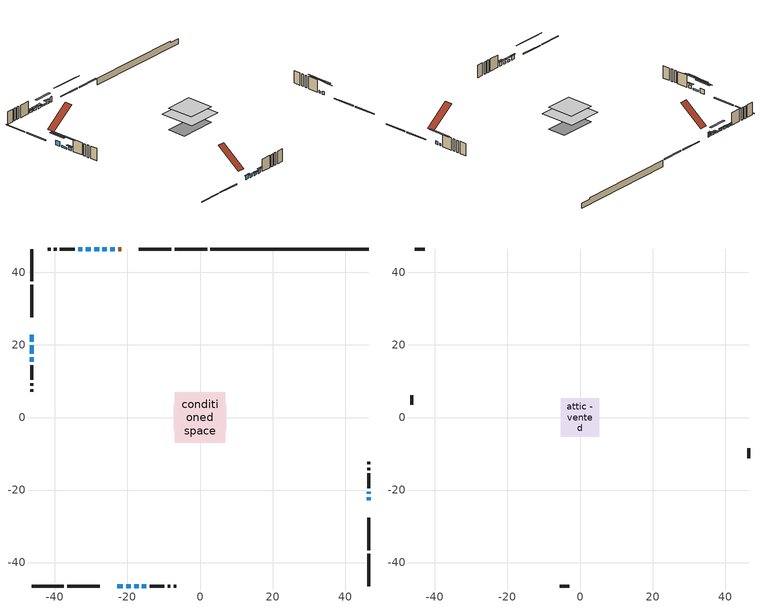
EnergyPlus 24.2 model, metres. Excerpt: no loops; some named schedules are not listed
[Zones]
conditioned space
 floor outside (Floor1 construction): -1.43,-1.43 -1.43,1.43 1.43,1.43 1.43,-1.43 z1.75
 floor adiabatic (AdiabaticFloorConstruction): -6.98,-6.98 -6.98,6.98 6.98,6.98 6.98,-6.98 z4.19
 floor foundation (Slab1 construction): -7.23,-3.66 -7.23,3.66 7.23,3.66 7.23,-3.66 z-0.84
 wall outside (RimJoist1 construction): 1.95,46.47 -6.98,46.47 / -46.47,-46.47 -37.53,-46.47 / -46.47,46.47 -46.47,37.53 / 46.47,-46.47 46.47,-37.53 z1.75:2.05
 wall outside (RimJoist2 construction): -7.91,46.47 -16.85,46.47 / -36.6,-46.47 -27.67,-46.47 / -46.47,36.6 -46.47,27.67 / 46.47,-36.6 46.47,-27.67 z1.75:2.05
 wall outside (AdiabaticWallConstruction 1): -21.69,46.47 -22.59,46.47 z1.75:3.78
 wall outside (AdiabaticWallConstruction): 46.47,-22.82 46.47,-21.98 / -46.47,16.6 -46.47,15.38 z1.75:2.97; -46.47,22.82 -46.47,20.89 z1.75:3.5; -23.52,46.47 -24.74,46.47 / -20.32,-46.47 -19.1,-46.47 / -18.17,-46.47 -16.95,-46.47 / -32.42,46.47 -33.64,46.47 z1.75:2.59; -22.82,-46.47 -21.25,-46.47 / -16.02,-46.47 -14.8,-46.47 z1.75:3.33; 46.47,-21.06 46.47,-20.44 / -27.82,46.47 -29.19,46.47 / -30.12,46.47 -31.49,46.47 z1.75:2.67; -25.67,46.47 -26.89,46.47 / -46.47,19.96 -46.47,17.52 z1.75:2.36
 wall outside (Wall1 construction): -34.57,46.47 -38.64,46.47 / -13.87,-46.47 -9.8,-46.47 / -46.47,14.45 -46.47,10.37 / 46.47,-19.52 46.47,-15.44 z1.75:6.63
 wall outside (Wall2 construction): -39.57,46.47 -40.28,46.47 / -8.87,-46.47 -8.16,-46.47 / -46.47,9.44 -46.47,8.74 / 46.47,-14.51 46.47,-13.81 z1.75:6.63
 wall outside (Wall3 construction): -41.21,46.47 -41.93,46.47 / -7.23,-46.47 -6.51,-46.47 / -46.47,7.81 -46.47,7.08 / 46.47,-12.88 46.47,-12.15 z1.75:6.63
 wall foundation (FoundationWall1 construction): 2.88,46.47,-0.84 2.88,46.47,1.75 42.11,46.47,1.75 42.11,46.47,1.11 46.47,46.47,1.11 46.47,46.47,-0.84
 window (WindowConstruction): 46.47,-22.82 46.47,-21.98 z1.75:2.97
 window (WindowConstruction 6): -46.47,22.82 -46.47,20.89 z1.75:3.5
 window (WindowConstruction 7): -23.52,46.47 -24.74,46.47 z1.75:2.59
 window (WindowConstruction 8): -22.82,-46.47 -21.25,-46.47 z1.75:3.33
 window (WindowConstruction 9): -20.32,-46.47 -19.1,-46.47 z1.75:2.59
 window (WindowConstruction 10): -18.17,-46.47 -16.95,-46.47 z1.75:2.59
 window (WindowConstruction 11): 46.47,-21.05 46.47,-20.45 z1.75:2.66
 window (WindowConstruction 12): -25.67,46.47 -26.89,46.47 z1.75:2.36
 window (WindowConstruction 13): -46.47,19.96 -46.47,17.53 z1.75:2.36
 window (WindowConstruction 1): -27.82,46.47 -29.19,46.47 z1.75:2.66
 window (WindowConstruction 2): -30.12,46.47 -31.49,46.47 z1.75:2.66
 window (WindowConstruction 3): -32.42,46.47 -33.64,46.47 z1.75:2.59
 window (WindowConstruction 4): -16.02,-46.47 -14.8,-46.47 z1.75:3.33
 window (WindowConstruction 5): -46.47,16.6 -46.47,15.38 z1.75:2.97
 door (Door): -21.69,46.47 -22.59,46.47 z1.75:3.78
 ceiling adiabatic (AdiabaticFloorConstruction): 6.98,-6.98 6.98,6.98 -6.98,6.98 -6.98,-6.98 z4.19
attic - vented
 floor to conditioned space (Floor2 construction Reversed): -5.34,-5.34 -5.34,5.34 5.34,5.34 5.34,-5.34 z6.63
 wall outside (Wall4 construction): -42.86,46.47 -45.54,46.47 / -5.58,-46.47 -2.9,-46.47 / -46.47,6.15 -46.47,3.48 / 46.47,-11.22 46.47,-8.55 z1.75:6.63
 roof outside (Roof1 construction): -20.76,46.47,6.63 -20.76,36.91,13.79 -17.78,36.91,13.79 -17.78,46.47,6.63; -23.75,-46.47,6.63 -23.75,-36.91,13.79 -26.74,-36.91,13.79 -26.74,-46.47,6.63; -46.47,23.75,6.63 -36.91,23.75,13.79 -36.91,26.74,13.79 -46.47,26.74,6.63; 46.47,-23.75,6.63 36.91,-23.75,13.79 36.91,-26.74,13.79 46.47,-26.74,6.63
shading: -46.47,18.45 -46.47,25.26 -47.08,25.26 -47.08,18.45 z5.94; -25.35,46.47 -22.91,46.47 -22.91,47.08 -25.35,47.08 z3.2; -20.95,-46.47 -23.12,-46.47 -23.12,-46.77 -20.95,-46.77 z3.62; -18.49,-46.47 -20.93,-46.47 -20.93,-47.08 -18.49,-47.08 z3.2; -16.34,-46.47 -18.78,-46.47 -18.78,-47.08 -16.34,-47.08 z3.2; 46.47,-16.18 46.47,-25.33 47.08,-25.33 47.08,-16.18 z6.93; -29.94,46.47 -22.62,46.47 -22.62,47.08 -29.94,47.08 z5.41; -46.47,13.25 -46.47,24.23 -47.08,24.23 -47.08,13.25 z6.63; -29.49,46.47 -27.52,46.47 -27.52,47.08 -29.49,47.08 z2.96; -31.79,46.47 -29.82,46.47 -29.82,47.08 -31.79,47.08 z2.96; -33.94,46.47 -32.12,46.47 -32.12,47.08 -33.94,47.08 z2.89; -14.34,-46.47 -16.48,-46.47 -16.48,-46.93 -14.34,-46.93 z3.79; -46.47,14.77 -46.47,17.21 -47.08,17.21 -47.08,14.77 z3.58
[Building]
Building 1: Terrain=Suburbs
[Site:Location]
Edmonton Intl AP_AB: Latitude {deg}=53.31; Longitude {deg}=-113.58; Time Zone {hr}=-7; Elevation {m}=723; Keep Site Location Information=Yes
[Site:GroundTemperature:Shallow]
-1.56185, -3.61833, -3.78302, -2.80711, 1.11059, 5.01004, 8.39065, 10.5322, 10.7141, 8.97234, 5.67794, 1.89811
[Site:WaterMainsTemperature]
Calculation Method=Schedule; Temperature Schedule=mains temperature schedule
[Material] Roughness=Rough; Thermal Absorptance=0.9
Name | Thickness {m} | Conductivity {W/m-K} | Density {kg/m3} | Specific Heat {J/kg-K} | Solar Absorptance | Visible Absorptance
asphalt or fiberglass shingles | 0.00635 | 0.162714 | 1121.4 | 1465.45 | 0.4 | 0.4
ceiling loosefill ins | 0.254 | 0.0480833 | 16.02 | 1046.75 | 0.7 | 0.7
ceiling stud and cavity | 0.1397 | 0.100682 | 65.682 | 1177.47 | 0.7 | 0.7
concrete 4.0 in. | 0.1016 | 1.803125 | 2242.8 | 837.4 | 0.7 | 0.7
concrete 8.0 in. | 0.2032 | 1.803125 | 2242.8 | 837.4 | 0.7 | 0.7
door material | 0.04445 | 0.188738 | 512.64 | 1214.23 | 0.7 | 0.7
exterior vertical ins | 0.0267162 | 0.029427 | 32.04 | 1214.23 | 0.7 | 0.7
floor covering | 0.0127 | 0.0433444 | 54.468 | 1339.84 | 0.6 | 0.6
floor rigid ins; rim joist rigid ins; wall rigid ins | 0.051816 | 0.029427 | 32.04 | 1214.23 | 0.7 | 0.7
floor rigid ins 1; wall rigid ins 1 | 0.512978 | 0.029427 | 32.04 | 1214.23 | 0.7 | 0.7
floor stud and cavity | 0.1397 | 0.10195 | 92.3553 | 1139.71 | 0.7 | 0.7
floor stud and cavity 1 | 0.1397 | 1.75129 | 37.0049 | 1207.88 | 0.7 | 0.7
furniture material conditioned space 1 | 0.1524 | 0.115458 | 640.8 | 1214.23 | 0.6 | 0.6
gypsum board | 0.0127 | 0.160291 | 801 | 837.4 | 0.6 | 0.6
gypsum board 1 | 0.0127 | 0.160291 | 801 | 837.4 | 0.7 | 0.7
osb sheathing 0.5 in. | 0.0127 | 0.115458 | 512.64 | 1214.23 | 0.7 | 0.7
osb sheathing 0.75 in. | 0.01905 | 0.115458 | 512.64 | 1214.23 | 0.7 | 0.7
osb sheathing 2.0 in. | 0.0508 | 0.115458 | 512.64 | 1214.23 | 0.7 | 0.7
rim joist stud and cavity | 0.0508 | 0.0451784 | 125.044 | 1163.47 | 0.6 | 0.6
rim joist stud and cavity 1 | 0.0508 | 0.0407152 | 125.044 | 1163.47 | 0.6 | 0.6
wall stud and cavity | 0.1397 | 0.232668 | 139.0536 | 1170.24 | 0.7 | 0.7
wall stud and cavity 1 | 0.1397 | 0.105926 | 139.0536 | 1170.24 | 0.7 | 0.7
wall stud and cavity 2 | 0.1397 | 0.438354 | 139.0536 | 1170.24 | 0.7 | 0.7
wall stud and cavity 3 | 0.0889 | 6.9971 | 50.32683 | 1063.81 | 0.6 | 0.6
wall stud and cavity 4 | 0.0889 | 0.380278 | 52.3479 | 1209.89 | 0.7 | 0.7
wall stud and cavity 5 | 0.0889 | 0.391764 | 83.0341 | 1211.67 | 0.7 | 0.7
wood siding | 0.0254 | 0.102417 | 544.68 | 1172.36 | 0.4 | 0.4
wood siding 1 | 0.00254 | 0.102417 | 544.68 | 1172.36 | 0.4 | 0.4
wood siding 2; wood siding 3; wood siding 4 | 0.0254 | 0.102417 | 544.68 | 1172.36 | 0.7 | 0.7
[WindowMaterial:SimpleGlazingSystem]
Name | U-Factor {W/m2-K} | Solar Heat Gain Coefficient
WindowMaterial | 2.222937 | 0.51
WindowMaterial 1 | 2.21556 | 0.55
WindowMaterial 2 | 2.31265 | 0.47
WindowMaterial 3 | 2.95994 | 0.63
WindowMaterial 4 | 2.080987 | 0.6
WindowMaterial 5 | 2.1213 | 0.56
WindowMaterial 6 | 2.1389 | 0.58
WindowMaterial 7 | 2.02194 | 0.61
WindowMaterial 8 | 2.24224 | 0.54
WindowMaterial 9 | 2.20817 | 0.56
[Construction]
AdiabaticFloorConstruction: floor stud and cavity 1, floor rigid ins 1, osb sheathing 0.75 in., floor covering
AdiabaticWallConstruction: wood siding 3, wall rigid ins 1, wall stud and cavity 4, gypsum board
AdiabaticWallConstruction 1: wood siding 4, wall rigid ins 1, wall stud and cavity 4, gypsum board
Door: door material
Floor1 construction: floor stud and cavity, floor rigid ins, osb sheathing 0.75 in., floor covering
Floor2 construction Reversed: gypsum board, ceiling stud and cavity, ceiling loosefill ins
FoundationWall1 construction: concrete 8.0 in., gypsum board 1
furniture construction conditioned space 1: furniture material conditioned space 1
PartitionWallConstruction: gypsum board, wall stud and cavity 5, gypsum board
RimJoist1 construction: wood siding 2, osb sheathing 2.0 in., rim joist stud and cavity
RimJoist2 construction: wood siding 2, rim joist rigid ins, osb sheathing 2.0 in., rim joist stud and cavity 1
Roof1 construction: asphalt or fiberglass shingles
Slab1 construction: concrete 4.0 in.
Wall1 construction: wood siding, wall rigid ins, osb sheathing 0.5 in., wall stud and cavity, gypsum board
Wall2 construction: wood siding, osb sheathing 0.5 in., wall stud and cavity 1, gypsum board
Wall3 construction: wood siding, wall rigid ins, osb sheathing 0.5 in., wall stud and cavity 2, gypsum board
Wall4 construction: wood siding 1, wall stud and cavity 3
WindowConstruction; WindowConstruction 3; WindowConstruction 9: WindowMaterial
WindowConstruction 1: WindowMaterial 1
WindowConstruction 10; WindowConstruction 7: WindowMaterial 6
WindowConstruction 11: WindowMaterial 8
WindowConstruction 12; WindowConstruction 13: WindowMaterial 9
WindowConstruction 2: WindowMaterial 2
WindowConstruction 4: WindowMaterial 3
WindowConstruction 5: WindowMaterial 4
WindowConstruction 6: WindowMaterial 5
WindowConstruction 8: WindowMaterial 7
[Zone] Multiplier=1; Part of Total Floor Area=Yes
Name | Volume {m3}
attic - vented | 121.927
conditioned space | 553.7
[Space]
Name | Zone | Volume {m3}
attic - vented 1 | attic - vented | 121.927
conditioned space 1 | conditioned space | 553.7
[ZoneInfiltration:EffectiveLeakageArea]
infil attic - vented 1: Zone or Space=attic - vented 1; Schedule=Always On Discrete; Effective Air Leakage Area {cm2}=3969.74; Stack Coefficient=0.000837469; Wind Coefficient=1.95526e-05
[ZoneMixing]
whole house fan mix: Zone or Space=attic - vented; Schedule=Always On Continuous; Design Flow Rate Calculation Method=Flow/Zone; Design Flow Rate {m3/s}=0; Source Zone or Space=conditioned space
[SurfaceProperty:ExposedFoundationPerimeter]
Slab1: Exposed Perimeter Calculation Method=TotalExposedPerimeter; Total Exposed Perimeter {m}=43.586
[InternalMass] Zone or ZoneList=conditioned space; Space or SpaceList=conditioned space 1
Name | Construction | Surface Area {m2}
furniture mass conditioned space 1 | furniture construction conditioned space 1 | 123.552
partition wall mass | PartitionWallConstruction | 308.88
[Lights]
interior lighting: Zone or ZoneList or Space or SpaceList=conditioned space 1; Schedule=interior lighting schedule; Design Level Calculation Method=LightingLevel; Lighting Level {W}=343.2; Return Air Fraction=0; Fraction Radiant=0.6; Fraction Visible=0.2; Fraction Replaceable=1
[People]
occupants: Zone or ZoneList or Space or SpaceList=conditioned space 1; Number of People Schedule=occupants schedule; Number of People Calculation Method=People; Number of People=3; Fraction Radiant=0.314171; Sensible Heat Fraction=0.56303; Activity Level Schedule=occupants activity schedule; Carbon Dioxide Generation Rate {m3/s-W}=0; Enable ASHRAE 55 Comfort Warnings=No; Mean Radiant Temperature Calculation Type=EnclosureAveraged
[ElectricEquipment] Zone or ZoneList or Space or SpaceList=conditioned space 1; Design Level Calculation Method=EquipmentLevel
Name | Schedule | Design Level {W} | Fraction Latent | Fraction Radiant | Fraction Lost
clothes dryer | clothes dryer schedule | 140.772 | 0.015 | 0.081 | 0.85
clothes washer | clothes washer schedule | 32.1985 | 0.03 | 0.162 | 0.7
cooking range | cooking range schedule | 215.147 | 0.08 | 0.432 | 0.2
dishwasher | dishwasher schedule | 66.8632 | 0.3 | 0.18 | 0.4
fridge | fridge schedule | 72.9452 | 0 | 0.6 | 0
mech vent bath fan 0 | mech vent bath fan 0 schedule | 50.2 | 0 | 0 | 1
mech vent bath fan 1 | mech vent bath fan 1 schedule | 50.2 | 0 | 0 | 1
mech vent house fan | mech vent house fan schedule | 0 | 0 | 0 | 1
mech vent house fan cfis | mech vent house fan cfis schedule | 0 | 0 | 0 | 0
mech vent range fan 0 | mech vent range fan 0 schedule | 57 | 0 | 0 | 1
misc plug loads | misc plug loads schedule | 494.7 | 0.045 | 0.513 | 0.1
whole house fan | Always On Discrete | 0 | 0 | 0 | 1
[OtherEquipment] Zone or ZoneList or Space or SpaceList=conditioned space 1; Design Level Calculation Method=EquipmentLevel
Name | Fuel Type | Schedule | Design Level {W} | Fraction Latent | Fraction Radiant | Fraction Lost
clothes dryer 1 | Electricity | clothes dryer schedule | 0 | 0.015 | 0.081 | 0.85
cooking range 1 | Electricity | cooking range schedule | 0 | 0.08 | 0.432 | 0.2
general water use latent | None | general water use schedule | 62.594 | 1 | 0 | 0
general water use sensible | None | general water use schedule | -61.6891 | 0 | 0.6 | 0
mech vent house fan latent load | None | Always On Discrete | 0 | 1 | 0 | 0
mech vent house fan sensible load | None | Always On Discrete | 0 | 0 | 0 | 0
water heater energy adjustment1 | NaturalGas | Always On Discrete | 0.01 | 0 | 0 | 1
[ZoneInfiltration:DesignFlowRate] Zone or ZoneList or Space or SpaceList=conditioned space 1; Schedule=Always On Discrete; Design Flow Rate Calculation Method=Flow/Zone; Design Flow Rate {m3/s}=0
infil flow; natural vent flow; whole house fan flow
[Foundation:Kiva]
Foundation Kiva 1: Initial Indoor Air Temperature {C}=18; Wall Height Above Grade {m}=1.75001; Wall Depth Below Slab {m}=0.2032; Custom Block Material Name 1=exterior vertical ins; Custom Block Depth 1 {m}=2.59001; Custom Block X Position 1 {m}=0.2159; Custom Block Z Position 1 {m}=0
[Foundation:Kiva:Settings]
Soil Conductivity {W/m-K}=0.849921; Soil Density {kg/m3}=1842.3; Soil Specific Heat {J/kg-K}=418.7; Ground Solar Absorptivity=0.9; Ground Thermal Absorptivity=0.9; Ground Surface Roughness {m}=0.03; Far-Field Width {m}=40; Deep-Ground Boundary Condition=ZeroFlux; Deep-Ground Depth {m}=40; Minimum Cell Dimension {m}=0.2; Maximum Cell Growth Coefficient=3; Simulation Timestep=Timestep
[Exterior:Lights]
exterior lighting: Schedule=exterior lighting schedule; Design Level {W}=75.6
[Schedule:Constant]
Name | Hourly Value
Always On Continuous; mech vent house fan schedule; mech vent house fan cfis schedule; Always On Discrete | 1
occupants activity schedule | 117.228
fridge schedule | 0
[Schedule:Week:Daily]
interior lighting schedule Week Rule - Jan1-Jan27: interior lighting schedule day, interior lighting schedule day, interior lighting schedule day, interior lighting schedule day, interior lighting schedule day, interior lighting schedule day, interior lighting schedule day, interior lighting schedule default day, interior lighting schedule default day, interior lighting schedule default day, interior lighting schedule default day, interior lighting schedule default day
interior lighting schedule Week Rule - Jan28-Feb3: interior lighting schedule day, interior lighting schedule day, interior lighting schedule day, interior lighting schedule day, interior lighting schedule day 1, interior lighting schedule day 1, interior lighting schedule day 1, interior lighting schedule default day, interior lighting schedule default day, interior lighting schedule default day, interior lighting schedule default day, interior lighting schedule default day
interior lighting schedule Week Rule - Feb4-Feb24: interior lighting schedule day 1, interior lighting schedule day 1, interior lighting schedule day 1, interior lighting schedule day 1, interior lighting schedule day 1, interior lighting schedule day 1, interior lighting schedule day 1, interior lighting schedule default day, interior lighting schedule default day, interior lighting schedule default day, interior lighting schedule default day, interior lighting schedule default day
interior lighting schedule Week Rule - Feb25-Mar3: interior lighting schedule day 1, interior lighting schedule day 1, interior lighting schedule day 1, interior lighting schedule day 1, interior lighting schedule day 2, interior lighting schedule day 2, interior lighting schedule day 2, interior lighting schedule default day, interior lighting schedule default day, interior lighting schedule default day, interior lighting schedule default day, interior lighting schedule default day
interior lighting schedule Week Rule - Mar4-Mar31: interior lighting schedule day 2, interior lighting schedule day 2, interior lighting schedule day 2, interior lighting schedule day 2, interior lighting schedule day 2, interior lighting schedule day 2, interior lighting schedule day 2, interior lighting schedule default day, interior lighting schedule default day, interior lighting schedule default day, interior lighting schedule default day, interior lighting schedule default day
interior lighting schedule Week Rule - Apr1-Apr28: interior lighting schedule day 3, interior lighting schedule day 3, interior lighting schedule day 3, interior lighting schedule day 3, interior lighting schedule day 3, interior lighting schedule day 3, interior lighting schedule day 3, interior lighting schedule default day, interior lighting schedule default day, interior lighting schedule default day, interior lighting schedule default day, interior lighting schedule default day
interior lighting schedule Week Rule - Apr29-May5: interior lighting schedule day 3, interior lighting schedule day 3, interior lighting schedule day 4, interior lighting schedule day 4, interior lighting schedule day 4, interior lighting schedule day 4, interior lighting schedule day 4, interior lighting schedule default day, interior lighting schedule default day, interior lighting schedule default day, interior lighting schedule default day, interior lighting schedule default day
interior lighting schedule Week Rule - May6-May26: interior lighting schedule day 4, interior lighting schedule day 4, interior lighting schedule day 4, interior lighting schedule day 4, interior lighting schedule day 4, interior lighting schedule day 4, interior lighting schedule day 4, interior lighting schedule default day, interior lighting schedule default day, interior lighting schedule default day, interior lighting schedule default day, interior lighting schedule default day
interior lighting schedule Week Rule - May27-Jun2: interior lighting schedule day 4, interior lighting schedule day 4, interior lighting schedule day 4, interior lighting schedule day 4, interior lighting schedule day 4, interior lighting schedule day 5, interior lighting schedule day 5, interior lighting schedule default day, interior lighting schedule default day, interior lighting schedule default day, interior lighting schedule default day, interior lighting schedule default day
interior lighting schedule Week Rule - Jun3-Jun30: interior lighting schedule day 5, interior lighting schedule day 5, interior lighting schedule day 5, interior lighting schedule day 5, interior lighting schedule day 5, interior lighting schedule day 5, interior lighting schedule day 5, interior lighting schedule default day, interior lighting schedule default day, interior lighting schedule default day, interior lighting schedule default day, interior lighting schedule default day
interior lighting schedule Week Rule - Jul1-Jul28: interior lighting schedule day 6, interior lighting schedule day 6, interior lighting schedule day 6, interior lighting schedule day 6, interior lighting schedule day 6, interior lighting schedule day 6, interior lighting schedule day 6, interior lighting schedule default day, interior lighting schedule default day, interior lighting schedule default day, interior lighting schedule default day, interior lighting schedule default day
interior lighting schedule Week Rule - Jul29-Aug4: interior lighting schedule day 6, interior lighting schedule day 6, interior lighting schedule day 6, interior lighting schedule day 7, interior lighting schedule day 7, interior lighting schedule day 7, interior lighting schedule day 7, interior lighting schedule default day, interior lighting schedule default day, interior lighting schedule default day, interior lighting schedule default day, interior lighting schedule default day
interior lighting schedule Week Rule - Aug5-Aug25: interior lighting schedule day 7, interior lighting schedule day 7, interior lighting schedule day 7, interior lighting schedule day 7, interior lighting schedule day 7, interior lighting schedule day 7, interior lighting schedule day 7, interior lighting schedule default day, interior lighting schedule default day, interior lighting schedule default day, interior lighting schedule default day, interior lighting schedule default day
interior lighting schedule Week Rule - Aug26-Sep1: interior lighting schedule day 7, interior lighting schedule day 7, interior lighting schedule day 7, interior lighting schedule day 7, interior lighting schedule day 7, interior lighting schedule day 7, interior lighting schedule day 8, interior lighting schedule default day, interior lighting schedule default day, interior lighting schedule default day, interior lighting schedule default day, interior lighting schedule default day
interior lighting schedule Week Rule - Sep2-Sep29: interior lighting schedule day 8, interior lighting schedule day 8, interior lighting schedule day 8, interior lighting schedule day 8, interior lighting schedule day 8, interior lighting schedule day 8, interior lighting schedule day 8, interior lighting schedule default day, interior lighting schedule default day, interior lighting schedule default day, interior lighting schedule default day, interior lighting schedule default day
interior lighting schedule Week Rule - Sep30-Oct6: interior lighting schedule day 8, interior lighting schedule day 9, interior lighting schedule day 9, interior lighting schedule day 9, interior lighting schedule day 9, interior lighting schedule day 9, interior lighting schedule day 9, interior lighting schedule default day, interior lighting schedule default day, interior lighting schedule default day, interior lighting schedule default day, interior lighting schedule default day
interior lighting schedule Week Rule - Oct7-Oct27: interior lighting schedule day 9, interior lighting schedule day 9, interior lighting schedule day 9, interior lighting schedule day 9, interior lighting schedule day 9, interior lighting schedule day 9, interior lighting schedule day 9, interior lighting schedule default day, interior lighting schedule default day, interior lighting schedule default day, interior lighting schedule default day, interior lighting schedule default day
interior lighting schedule Week Rule - Oct28-Nov3: interior lighting schedule day 9, interior lighting schedule day 9, interior lighting schedule day 9, interior lighting schedule day 9, interior lighting schedule day 10, interior lighting schedule day 10, interior lighting schedule day 10, interior lighting schedule default day, interior lighting schedule default day, interior lighting schedule default day, interior lighting schedule default day, interior lighting schedule default day
interior lighting schedule Week Rule - Nov4-Nov24: interior lighting schedule day 10, interior lighting schedule day 10, interior lighting schedule day 10, interior lighting schedule day 10, interior lighting schedule day 10, interior lighting schedule day 10, interior lighting schedule day 10, interior lighting schedule default day, interior lighting schedule default day, interior lighting schedule default day, interior lighting schedule default day, interior lighting schedule default day
interior lighting schedule Week Rule - Nov25-Dec1: interior lighting schedule day 10, interior lighting schedule day 10, interior lighting schedule day 10, interior lighting schedule day 10, interior lighting schedule day 10, interior lighting schedule day 10, interior lighting schedule day 11, interior lighting schedule default day, interior lighting schedule default day, interior lighting schedule default day, interior lighting schedule default day, interior lighting schedule default day
interior lighting schedule Week Rule - Dec2-Dec31: interior lighting schedule day 11, interior lighting schedule day 11, interior lighting schedule day 11, interior lighting schedule day 11, interior lighting schedule day 11, interior lighting schedule day 11, interior lighting schedule day 11, interior lighting schedule default day, interior lighting schedule default day, interior lighting schedule default day, interior lighting schedule default day, interior lighting schedule default day
occupants schedule Week Rule - Jan1-Dec31: occupants schedule day, occupants schedule day, occupants schedule day, occupants schedule day, occupants schedule day, occupants schedule day, occupants schedule day, occupants schedule default day, occupants schedule default day, occupants schedule default day, occupants schedule default day, occupants schedule default day
clothes dryer schedule Week Rule - Jan1-Dec31: clothes dryer schedule day, clothes dryer schedule day, clothes dryer schedule day, clothes dryer schedule day, clothes dryer schedule day, clothes dryer schedule day, clothes dryer schedule day, clothes dryer schedule default day, clothes dryer schedule default day, clothes dryer schedule default day, clothes dryer schedule default day, clothes dryer schedule default day
clothes washer schedule Week Rule - Jan1-Dec31: clothes washer schedule day, clothes washer schedule day, clothes washer schedule day, clothes washer schedule day, clothes washer schedule day, clothes washer schedule day, clothes washer schedule day, clothes washer schedule default day, clothes washer schedule default day, clothes washer schedule default day, clothes washer schedule default day, clothes washer schedule default day
cooking range schedule Week Rule - Jan1-Dec31: cooking range schedule day, cooking range schedule day, cooking range schedule day, cooking range schedule day, cooking range schedule day, cooking range schedule day, cooking range schedule day, cooking range schedule default day, cooking range schedule default day, cooking range schedule default day, cooking range schedule default day, cooking range schedule default day
dishwasher schedule Week Rule - Jan1-Dec31: dishwasher schedule day, dishwasher schedule day, dishwasher schedule day, dishwasher schedule day, dishwasher schedule day, dishwasher schedule day, dishwasher schedule day, dishwasher schedule default day, dishwasher schedule default day, dishwasher schedule default day, dishwasher schedule default day, dishwasher schedule default day
mech vent bath fan 0 schedule Week Rule - Jan1-Dec31: mech vent bath fan 0 schedule day, mech vent bath fan 0 schedule day, mech vent bath fan 0 schedule day, mech vent bath fan 0 schedule day, mech vent bath fan 0 schedule day, mech vent bath fan 0 schedule day, mech vent bath fan 0 schedule day, mech vent bath fan 0 schedule default day, mech vent bath fan 0 schedule default day, mech vent bath fan 0 schedule default day, mech vent bath fan 0 schedule default day, mech vent bath fan 0 schedule default day
mech vent bath fan 1 schedule Week Rule - Jan1-Dec31: mech vent bath fan 1 schedule day, mech vent bath fan 1 schedule day, mech vent bath fan 1 schedule day, mech vent bath fan 1 schedule day, mech vent bath fan 1 schedule day, mech vent bath fan 1 schedule day, mech vent bath fan 1 schedule day, mech vent bath fan 1 schedule default day, mech vent bath fan 1 schedule default day, mech vent bath fan 1 schedule default day, mech vent bath fan 1 schedule default day, mech vent bath fan 1 schedule default day
mech vent range fan 0 schedule Week Rule - Jan1-Dec31: mech vent range fan 0 schedule day, mech vent range fan 0 schedule day, mech vent range fan 0 schedule day, mech vent range fan 0 schedule day, mech vent range fan 0 schedule day, mech vent range fan 0 schedule day, mech vent range fan 0 schedule day, mech vent range fan 0 schedule default day, mech vent range fan 0 schedule default day, mech vent range fan 0 schedule default day, mech vent range fan 0 schedule default day, mech vent range fan 0 schedule default day
misc plug loads schedule Week Rule - Jan1-Dec31: misc plug loads schedule day, misc plug loads schedule day, misc plug loads schedule day, misc plug loads schedule day, misc plug loads schedule day, misc plug loads schedule day, misc plug loads schedule day, misc plug loads schedule default day, misc plug loads schedule default day, misc plug loads schedule default day, misc plug loads schedule default day, misc plug loads schedule default day
general water use schedule Week Rule - Jan1-Dec31: general water use schedule day, general water use schedule day, general water use schedule day, general water use schedule day, general water use schedule day, general water use schedule day, general water use schedule day, general water use schedule default day, general water use schedule default day, general water use schedule default day, general water use schedule default day, general water use schedule default day
exterior lighting schedule Week Rule - Jan1-Jan27: exterior lighting schedule day, exterior lighting schedule day, exterior lighting schedule day, exterior lighting schedule day, exterior lighting schedule day, exterior lighting schedule day, exterior lighting schedule day, exterior lighting schedule default day, exterior lighting schedule default day, exterior lighting schedule default day, exterior lighting schedule default day, exterior lighting schedule default day
exterior lighting schedule Week Rule - Jan28-Feb3: exterior lighting schedule day, exterior lighting schedule day, exterior lighting schedule day, exterior lighting schedule day, exterior lighting schedule day 1, exterior lighting schedule day 1, exterior lighting schedule day 1, exterior lighting schedule default day, exterior lighting schedule default day, exterior lighting schedule default day, exterior lighting schedule default day, exterior lighting schedule default day
exterior lighting schedule Week Rule - Feb4-Feb24: exterior lighting schedule day 1, exterior lighting schedule day 1, exterior lighting schedule day 1, exterior lighting schedule day 1, exterior lighting schedule day 1, exterior lighting schedule day 1, exterior lighting schedule day 1, exterior lighting schedule default day, exterior lighting schedule default day, exterior lighting schedule default day, exterior lighting schedule default day, exterior lighting schedule default day
exterior lighting schedule Week Rule - Feb25-Mar3: exterior lighting schedule day 1, exterior lighting schedule day 1, exterior lighting schedule day 1, exterior lighting schedule day 1, exterior lighting schedule day 2, exterior lighting schedule day 2, exterior lighting schedule day 2, exterior lighting schedule default day, exterior lighting schedule default day, exterior lighting schedule default day, exterior lighting schedule default day, exterior lighting schedule default day
exterior lighting schedule Week Rule - Mar4-Mar31: exterior lighting schedule day 2, exterior lighting schedule day 2, exterior lighting schedule day 2, exterior lighting schedule day 2, exterior lighting schedule day 2, exterior lighting schedule day 2, exterior lighting schedule day 2, exterior lighting schedule default day, exterior lighting schedule default day, exterior lighting schedule default day, exterior lighting schedule default day, exterior lighting schedule default day
exterior lighting schedule Week Rule - Apr1-Apr28: exterior lighting schedule day 3, exterior lighting schedule day 3, exterior lighting schedule day 3, exterior lighting schedule day 3, exterior lighting schedule day 3, exterior lighting schedule day 3, exterior lighting schedule day 3, exterior lighting schedule default day, exterior lighting schedule default day, exterior lighting schedule default day, exterior lighting schedule default day, exterior lighting schedule default day
exterior lighting schedule Week Rule - Apr29-May5: exterior lighting schedule day 3, exterior lighting schedule day 3, exterior lighting schedule day 4, exterior lighting schedule day 4, exterior lighting schedule day 4, exterior lighting schedule day 4, exterior lighting schedule day 4, exterior lighting schedule default day, exterior lighting schedule default day, exterior lighting schedule default day, exterior lighting schedule default day, exterior lighting schedule default day
exterior lighting schedule Week Rule - May6-May26: exterior lighting schedule day 4, exterior lighting schedule day 4, exterior lighting schedule day 4, exterior lighting schedule day 4, exterior lighting schedule day 4, exterior lighting schedule day 4, exterior lighting schedule day 4, exterior lighting schedule default day, exterior lighting schedule default day, exterior lighting schedule default day, exterior lighting schedule default day, exterior lighting schedule default day
exterior lighting schedule Week Rule - May27-Jun2: exterior lighting schedule day 4, exterior lighting schedule day 4, exterior lighting schedule day 4, exterior lighting schedule day 4, exterior lighting schedule day 4, exterior lighting schedule day 5, exterior lighting schedule day 5, exterior lighting schedule default day, exterior lighting schedule default day, exterior lighting schedule default day, exterior lighting schedule default day, exterior lighting schedule default day
exterior lighting schedule Week Rule - Jun3-Jun30: exterior lighting schedule day 5, exterior lighting schedule day 5, exterior lighting schedule day 5, exterior lighting schedule day 5, exterior lighting schedule day 5, exterior lighting schedule day 5, exterior lighting schedule day 5, exterior lighting schedule default day, exterior lighting schedule default day, exterior lighting schedule default day, exterior lighting schedule default day, exterior lighting schedule default day
exterior lighting schedule Week Rule - Jul1-Jul28: exterior lighting schedule day 6, exterior lighting schedule day 6, exterior lighting schedule day 6, exterior lighting schedule day 6, exterior lighting schedule day 6, exterior lighting schedule day 6, exterior lighting schedule day 6, exterior lighting schedule default day, exterior lighting schedule default day, exterior lighting schedule default day, exterior lighting schedule default day, exterior lighting schedule default day
exterior lighting schedule Week Rule - Jul29-Aug4: exterior lighting schedule day 6, exterior lighting schedule day 6, exterior lighting schedule day 6, exterior lighting schedule day 7, exterior lighting schedule day 7, exterior lighting schedule day 7, exterior lighting schedule day 7, exterior lighting schedule default day, exterior lighting schedule default day, exterior lighting schedule default day, exterior lighting schedule default day, exterior lighting schedule default day
[Schedule:Year]
interior lighting schedule: interior lighting schedule Week Rule - Jan1-Jan27, 1, 1, 1, 27, interior lighting schedule Week Rule - Jan28-Feb3, 1, 28, 2, 3, interior lighting schedule Week Rule - Feb4-Feb24, 2, 4, 2, 24, interior lighting schedule Week Rule - Feb25-Mar3, 2, 25, 3, 3, interior lighting schedule Week Rule - Mar4-Mar31, 3, 4, 3, 31, interior lighting schedule Week Rule - Apr1-Apr28, 4, 1, 4, 28, interior lighting schedule Week Rule - Apr29-May5, 4, 29, 5, 5, interior lighting schedule Week Rule - May6-May26, 5, 6, 5, 26, interior lighting schedule Week Rule - May27-Jun2, 5, 27, 6, 2, interior lighting schedule Week Rule - Jun3-Jun30, 6, 3, 6, 30, interior lighting schedule Week Rule - Jul1-Jul28, 7, 1, 7, 28, interior lighting schedule Week Rule - Jul29-Aug4, 7, 29, 8, 4, interior lighting schedule Week Rule - Aug5-Aug25, 8, 5, 8, 25, interior lighting schedule Week Rule - Aug26-Sep1, 8, 26, 9, 1, interior lighting schedule Week Rule - Sep2-Sep29, 9, 2, 9, 29, interior lighting schedule Week Rule - Sep30-Oct6, 9, 30, 10, 6, interior lighting schedule Week Rule - Oct7-Oct27, 10, 7, 10, 27, interior lighting schedule Week Rule - Oct28-Nov3, 10, 28, 11, 3, interior lighting schedule Week Rule - Nov4-Nov24, 11, 4, 11, 24, interior lighting schedule Week Rule - Nov25-Dec1, 11, 25, 12, 1, interior lighting schedule Week Rule - Dec2-Dec31, 12, 2, 12, 31
occupants schedule: occupants schedule Week Rule - Jan1-Dec31, 1, 1, 12, 31
clothes dryer schedule: clothes dryer schedule Week Rule - Jan1-Dec31, 1, 1, 12, 31
clothes washer schedule: clothes washer schedule Week Rule - Jan1-Dec31, 1, 1, 12, 31
cooking range schedule: cooking range schedule Week Rule - Jan1-Dec31, 1, 1, 12, 31
dishwasher schedule: dishwasher schedule Week Rule - Jan1-Dec31, 1, 1, 12, 31
mech vent bath fan 0 schedule: mech vent bath fan 0 schedule Week Rule - Jan1-Dec31, 1, 1, 12, 31
mech vent bath fan 1 schedule: mech vent bath fan 1 schedule Week Rule - Jan1-Dec31, 1, 1, 12, 31
mech vent range fan 0 schedule: mech vent range fan 0 schedule Week Rule - Jan1-Dec31, 1, 1, 12, 31
misc plug loads schedule: misc plug loads schedule Week Rule - Jan1-Dec31, 1, 1, 12, 31
general water use schedule: general water use schedule Week Rule - Jan1-Dec31, 1, 1, 12, 31
exterior lighting schedule: exterior lighting schedule Week Rule - Jan1-Jan27, 1, 1, 1, 27, exterior lighting schedule Week Rule - Jan28-Feb3, 1, 28, 2, 3, exterior lighting schedule Week Rule - Feb4-Feb24, 2, 4, 2, 24, exterior lighting schedule Week Rule - Feb25-Mar3, 2, 25, 3, 3, exterior lighting schedule Week Rule - Mar4-Mar31, 3, 4, 3, 31, exterior lighting schedule Week Rule - Apr1-Apr28, 4, 1, 4, 28, exterior lighting schedule Week Rule - Apr29-May5, 4, 29, 5, 5, exterior lighting schedule Week Rule - May6-May26, 5, 6, 5, 26, exterior lighting schedule Week Rule - May27-Jun2, 5, 27, 6, 2, exterior lighting schedule Week Rule - Jun3-Jun30, 6, 3, 6, 30, exterior lighting schedule Week Rule - Jul1-Jul28, 7, 1, 7, 28, exterior lighting schedule Week Rule - Jul29-Aug4, 7, 29, 8, 4, exterior lighting schedule Week Rule - Aug5-Aug25, 8, 5, 8, 25, exterior lighting schedule Week Rule - Aug26-Sep1, 8, 26, 9, 1, exterior lighting schedule Week Rule - Sep2-Sep29, 9, 2, 9, 29, exterior lighting schedule Week Rule - Sep30-Oct6, 9, 30, 10, 6, exterior lighting schedule Week Rule - Oct7-Oct27, 10, 7, 10, 27, exterior lighting schedule Week Rule - Oct28-Nov3, 10, 28, 11, 3, exterior lighting schedule Week Rule - Nov4-Nov24, 11, 4, 11, 24, exterior lighting schedule Week Rule - Nov25-Dec1, 11, 25, 12, 1, exterior lighting schedule Week Rule - Dec2-Dec31, 12, 2, 12, 31
[Schedule:Compact]
mains temperature schedule: Through: 01/01, For: AllDays, Until: 24:00, 3.97167, Through: 01/02, For: AllDays, Until: 24:00, 3.90778, Through: 01/03, For: AllDays, Until: 24:00, 3.84556, Through: 01/04, For: AllDays, Until: 24:00, 3.78389, Through: 01/05, For: AllDays, Until: 24:00, 3.72278, Through: 01/06, For: AllDays, Until: 24:00, 3.66278, Through: 01/07, For: AllDays, Until: 24:00, 3.60389, Through: 01/08, For: AllDays, Until: 24:00, 3.54556, Through: 01/09, For: AllDays, Until: 24:00, 3.48833, Through: 01/10, For: AllDays, Until: 24:00, 3.43167, Through: 01/11, For: AllDays, Until: 24:00, 3.37611, Through: 01/12, For: AllDays, Until: 24:00, 3.32167, Through: 01/13, For: AllDays, Until: 24:00, 3.26833, Through: 01/14, For: AllDays, Until: 24:00, 3.21556, Through: 01/15, For: AllDays, Until: 24:00, 3.16444, Through: 01/16, For: AllDays, Until: 24:00, 3.11389, Through: 01/17, For: AllDays, Until: 24:00, 3.06444, Through: 01/18, For: AllDays, Until: 24:00, 3.01611, Through: 01/19, For: AllDays, Until: 24:00, 2.96889, Through: 01/20, For: AllDays, Until: 24:00, 2.92278, Through: 01/21, For: AllDays, Until: 24:00, 2.87722, Through: 01/22, For: AllDays, Until: 24:00, 2.83333, Through: 01/23, For: AllDays, Until: 24:00, 2.79056, Through: 01/24, For: AllDays, Until: 24:00, 2.74889, Through: 01/25, For: AllDays, Until: 24:00, 2.70833, Through: 01/26, For: AllDays, Until: 24:00, 2.66889, Through: 01/27, For: AllDays, Until: 24:00, 2.63056, Through: 01/28, For: AllDays, Until: 24:00, 2.59333, Through: 01/29, For: AllDays, Until: 24:00, 2.55778, Through: 01/30, For: AllDays, Until: 24:00, 2.52278, Through: 01/31, For: AllDays, Until: 24:00, 2.48944, Through: 02/01, For: AllDays, Until: 24:00, 2.45722, Through: 02/02, For: AllDays, Until: 24:00, 2.42611, Through: 02/03, For: AllDays, Until: 24:00, 2.39667, Through: 02/04, For: AllDays, Until: 24:00, 2.36833, Through: 02/05, For: AllDays, Until: 24:00, 2.34111, Through: 02/06, For: AllDays, Until: 24:00, 2.315, Through: 02/07, For: AllDays, Until: 24:00, 2.29056, Through: 02/08, For: AllDays, Until: 24:00, 2.26722, Through: 02/09, For: AllDays, Until: 24:00, 2.245, Through: 02/10, For: AllDays, Until: 24:00, 2.22444, Through: 02/11, For: AllDays, Until: 24:00, 2.20444, Through: 02/12, For: AllDays, Until: 24:00, 2.18667, Through: 02/13, For: AllDays, Until: 24:00, 2.17, Through: 02/14, For: AllDays, Until: 24:00, 2.15444, Through: 02/15, For: AllDays, Until: 24:00, 2.14, Through: 02/16, For: AllDays, Until: 24:00, 2.12722, Through: 02/17, For: AllDays, Until: 24:00, 2.11556, Through: 02/18, For: AllDays, Until: 24:00, 2.10556, Through: 02/19, For: AllDays, Until: 24:00, 2.09667, Through: 02/20, For: AllDays, Until: 24:00, 2.08889, Through: 02/21, For: AllDays, Until: 24:00, 2.08278, Through: 02/22, For: AllDays, Until: 24:00, 2.07833, Through: 02/23, For: AllDays, Until: 24:00, 2.07444, Through: 02/24, For: AllDays, Until: 24:00, 2.07278, Through: 02/25, For: AllDays, Until: 24:00, 2.07167, Through: 02/26, For: AllDays, Until: 24:00, 2.07222, Through: 02/27, For: AllDays, Until: 24:00, 2.07444, Through: 02/28, For: AllDays, Until: 24:00, 2.07778, Through: 03/01, For: AllDays, Until: 24:00, 2.08222, Through: 03/02, For: AllDays, Until: 24:00, 2.08833, Through: 03/03, For: AllDays, Until: 24:00, 2.09556, Through: 03/04, For: AllDays, Until: 24:00, 2.10444, Through: 03/05, For: AllDays, Until: 24:00, 2.11444, Through: 03/06, For: AllDays, Until: 24:00, 2.12556, Through: 03/07, For: AllDays, Until: 24:00, 2.13833, Through: 03/08, For: AllDays, Until: 24:00, 2.15278, Through: 03/09, For: AllDays, Until: 24:00, 2.16778, Through: 03/10, For: AllDays, Until: 24:00, 2.18444, Through: 03/11, For: AllDays, Until: 24:00, 2.20278, Through: 03/12, For: AllDays, Until: 24:00, 2.22167, Through: 03/13, For: AllDays, Until: 24:00, 2.24278, Through: 03/14, For: AllDays, Until: 24:00, 2.26444, Through: 03/15, For: AllDays, Until: 24:00, 2.28778, Through: 03/16, For: AllDays, Until: 24:00, 2.31222, Through: 03/17, For: AllDays, Until: 24:00, 2.33778, Through: 03/18, For: AllDays, Until: 24:00, 2.365, Through: 03/19, For: AllDays, Until: 24:00, 2.39333, Through: 03/20, For: AllDays, Until: 24:00, 2.42278, Through: 03/21, For: AllDays, Until: 24:00, 2.45389, Through: 03/22, For: AllDays, Until: 24:00, 2.48611, Through: 03/23, For: AllDays, Until: 24:00, 2.51889, Through: 03/24, For: AllDays, Until: 24:00, 2.55389, Through: 03/25, For: AllDays, Until: 24:00, 2.58944, Through: 03/26, For: AllDays, Until: 24:00, 2.62611, Through: 03/27, For: AllDays, Until: 24:00, 2.66444, Through: 03/28, For: AllDays, Until: 24:00, 2.70389, Through: 03/29, For: AllDays, Until: 24:00, 2.74389, Through: 03/30, For: AllDays, Until: 24:00, 2.78556, Through: 03/31, For: AllDays, Until: 24:00, 2.82833, Through: 04/01, For: AllDays, Until: 24:00, 2.87222, Through: 04/02, For: AllDays, Until: 24:00, 2.91722, Through: 04/03, For: AllDays, Until: 24:00, 2.96333, Through: 04/04, For: AllDays, Until: 24:00, 3.01056, Through: 04/05, For: AllDays, Until: 24:00, 3.05889, Through: 04/06, For: AllDays, Until: 24:00, 3.10833, Through: 04/07, For: AllDays, Until: 24:00, 3.15833, Through: 04/08, For: AllDays, Until: 24:00, 3.21, Through: 04/09, For: AllDays, Until: 24:00, 3.26222, Through: 04/10, For: AllDays, Until: 24:00, 3.31556, Through: 04/11, For: AllDays, Until: 24:00, 3.37, Through: 04/12, For: AllDays, Until: 24:00, 3.42556, Through: 04/13, For: AllDays, Until: 24:00, 3.48167, Through: 04/14, For: AllDays, Until: 24:00, 3.53889, Through: 04/15, For: AllDays, Until: 24:00, 3.59722, Through: 04/16, For: AllDays, Until: 24:00, 3.65611, Through: 04/17, For: AllDays, Until: 24:00, 3.71611, Through: 04/18, For: AllDays, Until: 24:00, 3.77667, Through: 04/19, For: AllDays, Until: 24:00, 3.83833, Through: 04/20, For: AllDays, Until: 24:00, 3.90111, Through: 04/21, For: AllDays, Until: 24:00, 3.96444, Through: 04/22, For: AllDays, Until: 24:00, 4.02833, Through: 04/23, For: AllDays, Until: 24:00, 4.09333, Through: 04/24, For: AllDays, Until: 24:00, 4.15889, Through: 04/25, For: AllDays, Until: 24:00, 4.225, Through: 04/26, For: AllDays, Until: 24:00, 4.29222, Through: 04/27, For: AllDays, Until: 24:00, 4.36, Through: 04/28, For: AllDays, Until: 24:00, 4.42833, Through: 04/29, For: AllDays, Until: 24:00, 4.49722, Through: 04/30, For: AllDays, Until: 24:00, 4.56667, Through: 05/01, For: AllDays, Until: 24:00, 4.63722, Through: 05/02, For: AllDays, Until: 24:00, 4.70833, Through: 05/03, For: AllDays, Until: 24:00, 4.77944, Through: 05/04, For: AllDays, Until: 24:00, 4.85167, Through: 05/05, For: AllDays, Until: 24:00, 4.92389, Through: 05/06, For: AllDays, Until: 24:00, 4.99722, Through: 05/07, For: AllDays, Until: 24:00, 5.07056, Through: 05/08, For: AllDays, Until: 24:00, 5.145, Through: 05/09, For: AllDays, Until: 24:00, 5.21944, Through: 05/10, For: AllDays, Until: 24:00, 5.29389, Through: 05/11, For: AllDays, Until: 24:00, 5.36944, Through: 05/12, For: AllDays, Until: 24:00, 5.445, Through: 05/13, For: AllDays, Until: 24:00, 5.52111, Through: 05/14, For: AllDays, Until: 24:00, 5.59722, Through: 05/15, For: AllDays, Until: 24:00, 5.67389, Through: 05/16, For: AllDays, Until: 24:00, 5.75056, Through: 05/17, For: AllDays, Until: 24:00, 5.82778, Through: 05/18, For: AllDays, Until: 24:00, 5.90556, Through: 05/19, For: AllDays, Until: 24:00, 5.98278, Through: 05/20, For: AllDays, Until: 24:00, 6.06056, Through: 05/21, For: AllDays, Until: 24:00, 6.13889, Through: 05/22, For: AllDays, Until: 24:00, 6.21667, Through: 05/23, For: AllDays, Until: 24:00, 6.295, Through: 05/24, For: AllDays, Until: 24:00, 6.37333, Through: 05/25, For: AllDays, Until: 24:00, 6.45222, Through: 05/26, For: AllDays, Until: 24:00, 6.53056, Through: 05/27, For: AllDays, Until: 24:00, 6.60889, Through: 05/28, For: AllDays, Until: 24:00, 6.68778, Through: 05/29, For: AllDays, Until: 24:00, 6.76611, Through: 05/30, For: AllDays, Until: 24:00, 6.84444, Through: 05/31, For: AllDays, Until: 24:00, 6.92278, Through: 06/01, For: AllDays, Until: 24:00, 7.00111, Through: 06/02, For: AllDays, Until: 24:00, 7.07944, Through: 06/03, For: AllDays, Until: 24:00, 7.15778, Through: 06/04, For: AllDays, Until: 24:00, 7.23556, Through: 06/05, For: AllDays, Until: 24:00, 7.31333, Through: 06/06, For: AllDays, Until: 24:00, 7.39056, Through: 06/07, For: AllDays, Until: 24:00, 7.46833, Through: 06/08, For: AllDays, Until: 24:00, 7.545, Through: 06/09, For: AllDays, Until: 24:00, 7.62222, Through: 06/10, For: AllDays, Until: 24:00, 7.69833, Through: 06/11, For: AllDays, Until: 24:00, 7.775, Through: 06/12, For: AllDays, Until: 24:00, 7.85056, Through: 06/13, For: AllDays, Until: 24:00, 7.92611, Through: 06/14, For: AllDays, Until: 24:00, 8.00111, Through: 06/15, For: AllDays, Until: 24:00, 8.07611, Through: 06/16, For: AllDays, Until: 24:00, 8.15056, Through: 06/17, For: AllDays, Until: 24:00, 8.22389, Through: 06/18, For: AllDays, Until: 24:00, 8.29778, Through: 06/19, For: AllDays, Until: 24:00, 8.37056, Through: 06/20, For: AllDays, Until: 24:00, 8.44278, Through: 06/21, For: AllDays, Until: 24:00, 8.51444, Through: 06/22, For: AllDays, Until: 24:00, 8.58611, Through: 06/23, For: AllDays, Until: 24:00, 8.65667, Through: 06/24, For: AllDays, Until: 24:00, 8.72667, Through: 06/25, For: AllDays, Until: 24:00, 8.79611, Through: 06/26, For: AllDays, Until: 24:00, 8.865, Through: 06/27, For: AllDays, Until: 24:00, 8.93333, Through: 06/28, For: AllDays, Until: 24:00, 9.00056, Through: 06/29, For: AllDays, Until: 24:00, 9.06778, Through: 06/30, For: AllDays, Until: 24:00, 9.13333, Through: 07/01, For: AllDays, Until: 24:00, 9.19889, Through: 07/02, For: AllDays, Until: 24:00, 9.26333, Through: 07/03, For: AllDays, Until: 24:00, 9.32722, Through: 07/04, For: AllDays, Until: 24:00, 9.39056, Through: 07/05, For: AllDays, Until: 24:00, 9.45278, Through: 07/06, For: AllDays, Until: 24:00, 9.51389, Through: 07/07, For: AllDays, Until: 24:00, 9.57444, Through: 07/08, For: AllDays, Until: 24:00, 9.63389, Through: 07/09, For: AllDays, Until: 24:00, 9.69278, Through: 07/10, For: AllDays, Until: 24:00, 9.75056, Through: 07/11, For: AllDays, Until: 24:00, 9.80778, Through: 07/12, For: AllDays, Until: 24:00, 9.86333, Through: 07/13, For: AllDays, Until: 24:00, 9.91833, Through: 07/14, For: AllDays, Until: 24:00, 9.97278, Through: 07/15, For: AllDays, Until: 24:00, 10.0256, Through: 07/16, For: AllDays, Until: 24:00, 10.0778, Through: 07/17, For: AllDays, Until: 24:00, 10.1289, Through: 07/18, For: AllDays, Until: 24:00, 10.1789, Through: 07/19, For: AllDays, Until: 24:00, 10.2278, Through: 07/20, For: AllDays, Until: 24:00, 10.2756, Through: 07/21, For: AllDays, Until: 24:00, 10.3222, Through: 07/22, For: AllDays, Until: 24:00, 10.3683, Through: 07/23, For: AllDays, Until: 24:00, 10.4128, Through: 07/24, For: AllDays, Until: 24:00, 10.4561, Through: 07/25, For: AllDays, Until: 24:00, 10.4989, Through: 07/26, For: AllDays, Until: 24:00, 10.54, Through: 07/27, For: AllDays, Until: 24:00, 10.58, Through: 07/28, For: AllDays, Until: 24:00, 10.6189, Through: 07/29, For: AllDays, Until: 24:00, 10.6567, Through: 07/30, For: AllDays, Until: 24:00, 10.6928, Through: 07/31, For: AllDays, Until: 24:00, 10.7283, Through: 08/01, For: AllDays, Until: 24:00, 10.7622, Through: 08/02, For: AllDays, Until: 24:00, 10.7956, Through: 08/03, For: AllDays, Until: 24:00, 10.8272, Through: 08/04, For: AllDays, Until: 24:00, 10.8572, Through: 08/05, For: AllDays, Until: 24:00, 10.8867, Through: 08/06, For: AllDays, Until: 24:00, 10.9144, Through: 08/07, For: AllDays, Until: 24:00, 10.9411, Through: 08/08, For: AllDays, Until: 24:00, 10.9667, Through: 08/09, For: AllDays, Until: 24:00, 10.9906, Through: 08/10, For: AllDays, Until: 24:00, 11.0133, Through: 08/11, For: AllDays, Until: 24:00, 11.035, Through: 08/12, For: AllDays, Until: 24:00, 11.055, Through: 08/13, For: AllDays, Until: 24:00, 11.0739, Through: 08/14, For: AllDays, Until: 24:00, 11.0917, Through: 08/15, For: AllDays, Until: 24:00, 11.1078, Through: 08/16, For: AllDays, Until: 24:00, 11.1228, Through: 08/17, For: AllDays, Until: 24:00, 11.1361, Through: 08/18, For: AllDays, Until: 24:00, 11.1483, Through: 08/19, For: AllDays, Until: 24:00, 11.1594, Through: 08/20, For: AllDays, Until: 24:00, 11.1689, Through: 08/21, For: AllDays, Until: 24:00, 11.1772, Through: 08/22, For: AllDays, Until: 24:00, 11.1844, Through: 08/23, For: AllDays, Until: 24:00, 11.19, Through: 08/24, For: AllDays, Until: 24:00, 11.1939, Through: 08/25, For: AllDays, Until: 24:00, 11.1967, Through: 08/26, For: AllDays, Until: 24:00, 11.1983, Through: 08/27, For: AllDays, Until: 24:00, 11.1983, Through: 08/28, For: AllDays, Until: 24:00, 11.1972, Through: 08/29, For: AllDays, Until: 24:00, 11.195, Through: 08/30, For: AllDays, Until: 24:00, 11.1911, Through: 08/31, For: AllDays, Until: 24:00, 11.1856, Through: 09/01, For: AllDays, Until: 24:00, 11.1789, Through: 09/02, For: AllDays, Until: 24:00, 11.1711, Through: 09/03, For: AllDays, Until: 24:00, 11.1617, Through: 09/04, For: AllDays, Until: 24:00, 11.1511, Through: 09/05, For: AllDays, Until: 24:00, 11.1394, Through: 09/06, For: AllDays, Until: 24:00, 11.1261, Through: 09/07, For: AllDays, Until: 24:00, 11.1111, Through: 09/08, For: AllDays, Until: 24:00, 11.0956, Through: 09/09, For: AllDays, Until: 24:00, 11.0778, Through: 09/10, For: AllDays, Until: 24:00, 11.0594, Through: 09/11, For: AllDays, Until: 24:00, 11.0394, Through: 09/12, For: AllDays, Until: 24:00, 11.0183, Through: 09/13, For: AllDays, Until: 24:00, 10.9961, Through: 09/14, For: AllDays, Until: 24:00, 10.9722, Through: 09/15, For: AllDays, Until: 24:00, 10.9472, Through: 09/16, For: AllDays, Until: 24:00, 10.9206, Through: 09/17, For: AllDays, Until: 24:00, 10.8928, Through: 09/18, For: AllDays, Until: 24:00, 10.8639, Through: 09/19, For: AllDays, Until: 24:00, 10.8339, Through: 09/20, For: AllDays, Until: 24:00, 10.8028, Through: 09/21, For: AllDays, Until: 24:00, 10.77, Through: 09/22, For: AllDays, Until: 24:00, 10.7361, Through: 09/23, For: AllDays, Until: 24:00, 10.7011, Through: 09/24, For: AllDays, Until: 24:00, 10.665, Through: 09/25, For: AllDays, Until: 24:00, 10.6272, Through: 09/26, For: AllDays, Until: 24:00, 10.5889, Through: 09/27, For: AllDays, Until: 24:00, 10.5489, Through: 09/28, For: AllDays, Until: 24:00, 10.5078, Through: 09/29, For: AllDays, Until: 24:00, 10.4661, Through: 09/30, For: AllDays, Until: 24:00, 10.4228, Through: 10/01, For: AllDays, Until: 24:00, 10.3783, Through: 10/02, For: AllDays, Until: 24:00, 10.3328, Through: 10/03, For: AllDays, Until: 24:00, 10.2861, Through: 10/04, For: AllDays, Until: 24:00, 10.2383, Through: 10/05, For: AllDays, Until: 24:00, 10.19, Through: 10/06, For: AllDays, Until: 24:00, 10.14, Through: 10/07, For: AllDays, Until: 24:00, 10.0894, Through: 10/08, For: AllDays, Until: 24:00, 10.0372, Through: 10/09, For: AllDays, Until: 24:00, 9.98444, Through: 10/10, For: AllDays, Until: 24:00, 9.93056, Through: 10/11, For: AllDays, Until: 24:00, 9.87611, Through: 10/12, For: AllDays, Until: 24:00, 9.82, Through: 10/13, For: AllDays, Until: 24:00, 9.76333, Through: 10/14, For: AllDays, Until: 24:00, 9.70611, Through: 10/15, For: AllDays, Until: 24:00, 9.64722, Through: 10/16, For: AllDays, Until: 24:00, 9.58778, Through: 10/17, For: AllDays, Until: 24:00, 9.52778, Through: 10/18, For: AllDays, Until: 24:00, 9.46667, Through: 10/19, For: AllDays, Until: 24:00, 9.40444, Through: 10/20, For: AllDays, Until: 24:00, 9.34167, Through: 10/21, For: AllDays, Until: 24:00, 9.27778, Through: 10/22, For: AllDays, Until: 24:00, 9.21333, Through: 10/23, For: AllDays, Until: 24:00, 9.14833, Through: 10/24, For: AllDays, Until: 24:00, 9.08222, Through: 10/25, For: AllDays, Until: 24:00, 9.01556, Through: 10/26, For: AllDays, Until: 24:00, 8.94833, Through: 10/27, For: AllDays, Until: 24:00, 8.88056, Through: 10/28, For: AllDays, Until: 24:00, 8.81167, Through: 10/29, For: AllDays, Until: 24:00, 8.74222, Through: 10/30, For: AllDays, Until: 24:00, 8.67222, Through: 10/31, For: AllDays, Until: 24:00, 8.60167, Through: 11/01, For: AllDays, Until: 24:00, 8.53056, Through: 11/02, For: AllDays, Until: 24:00, 8.45889, Through: 11/03, For: AllDays, Until: 24:00, 8.38667, Through: 11/04, For: AllDays, Until: 24:00, 8.31389, Through: 11/05, For: AllDays, Until: 24:00, 8.24056, Through: 11/06, For: AllDays, Until: 24:00, 8.16667, Through: 11/07, For: AllDays, Until: 24:00, 8.09278, Through: 11/08, For: AllDays, Until: 24:00, 8.01833, Through: 11/09, For: AllDays, Until: 24:00, 7.94278, Through: 11/10, For: AllDays, Until: 24:00, 7.86778, Through: 11/11, For: AllDays, Until: 24:00, 7.79167, Through: 11/12, For: AllDays, Until: 24:00, 7.71556, Through: 11/13, For: AllDays, Until: 24:00, 7.63944, Through: 11/14, For: AllDays, Until: 24:00, 7.56222, Through: 11/15, For: AllDays, Until: 24:00, 7.48556, Through: 11/16, For: AllDays, Until: 24:00, 7.40833, Through: 11/17, For: AllDays, Until: 24:00, 7.33056, Through: 11/18, For: AllDays, Until: 24:00, 7.25278, Through: 11/19, For: AllDays, Until: 24:00, 7.175, Through: 11/20, For: AllDays, Until: 24:00, 7.09722, Through: 11/21, For: AllDays, Until: 24:00, 7.01889, Through: 11/22, For: AllDays, Until: 24:00, 6.94056, Through: 11/23, For: AllDays, Until: 24:00, 6.86222, Through: 11/24, For: AllDays, Until: 24:00, 6.78389, Through: 11/25, For: AllDays, Until: 24:00, 6.705, Through: 11/26, For: AllDays, Until: 24:00, 6.62667, Through: 11/27, For: AllDays, Until: 24:00, 6.54833, Through: 11/28, For: AllDays, Until: 24:00, 6.46944, Through: 11/29, For: AllDays, Until: 24:00, 6.39111, Through: 11/30, For: AllDays, Until: 24:00, 6.31278, Through: 12/01, For: AllDays, Until: 24:00, 6.23444, Through: 12/02, For: AllDays, Until: 24:00, 6.15611, Through: 12/03, For: AllDays, Until: 24:00, 6.07833, Through: 12/04, For: AllDays, Until: 24:00, 6.00056, Through: 12/05, For: AllDays, Until: 24:00, 5.92278, Through: 12/06, For: AllDays, Until: 24:00, 5.84556, Through: 12/07, For: AllDays, Until: 24:00, 5.76833, Through: 12/08, For: AllDays, Until: 24:00, 5.69111, Through: 12/09, For: AllDays, Until: 24:00, 5.61444, Through: 12/10, For: AllDays, Until: 24:00, 5.53778, Through: 12/11, For: AllDays, Until: 24:00, 5.46222, Through: 12/12, For: AllDays, Until: 24:00, 5.38611, Through: 12/13, For: AllDays, Until: 24:00, 5.31111, Through: 12/14, For: AllDays, Until: 24:00, 5.23611, Through: 12/15, For: AllDays, Until: 24:00, 5.16167, Through: 12/16, For: AllDays, Until: 24:00, 5.08722, Through: 12/17, For: AllDays, Until: 24:00, 5.01389, Through: 12/18, For: AllDays, Until: 24:00, 4.94056, Through: 12/19, For: AllDays, Until: 24:00, 4.86778, Through: 12/20, For: AllDays, Until: 24:00, 4.79556, Through: 12/21, For: AllDays, Until: 24:00, 4.72389, Through: 12/22, For: AllDays, Until: 24:00, 4.65333, Through: 12/23, For: AllDays, Until: 24:00, 4.58278, Through: 12/24, For: AllDays, Until: 24:00, 4.51278, Through: 12/25, For: AllDays, Until: 24:00, 4.44389, Through: 12/26, For: AllDays, Until: 24:00, 4.375, Through: 12/27, For: AllDays, Until: 24:00, 4.30722, Through: 12/28, For: AllDays, Until: 24:00, 4.24, Through: 12/29, For: AllDays, Until: 24:00, 4.17333, Through: 12/30, For: AllDays, Until: 24:00, 4.10778, Through: 12/31, For: AllDays, Until: 24:00, 4.04278
